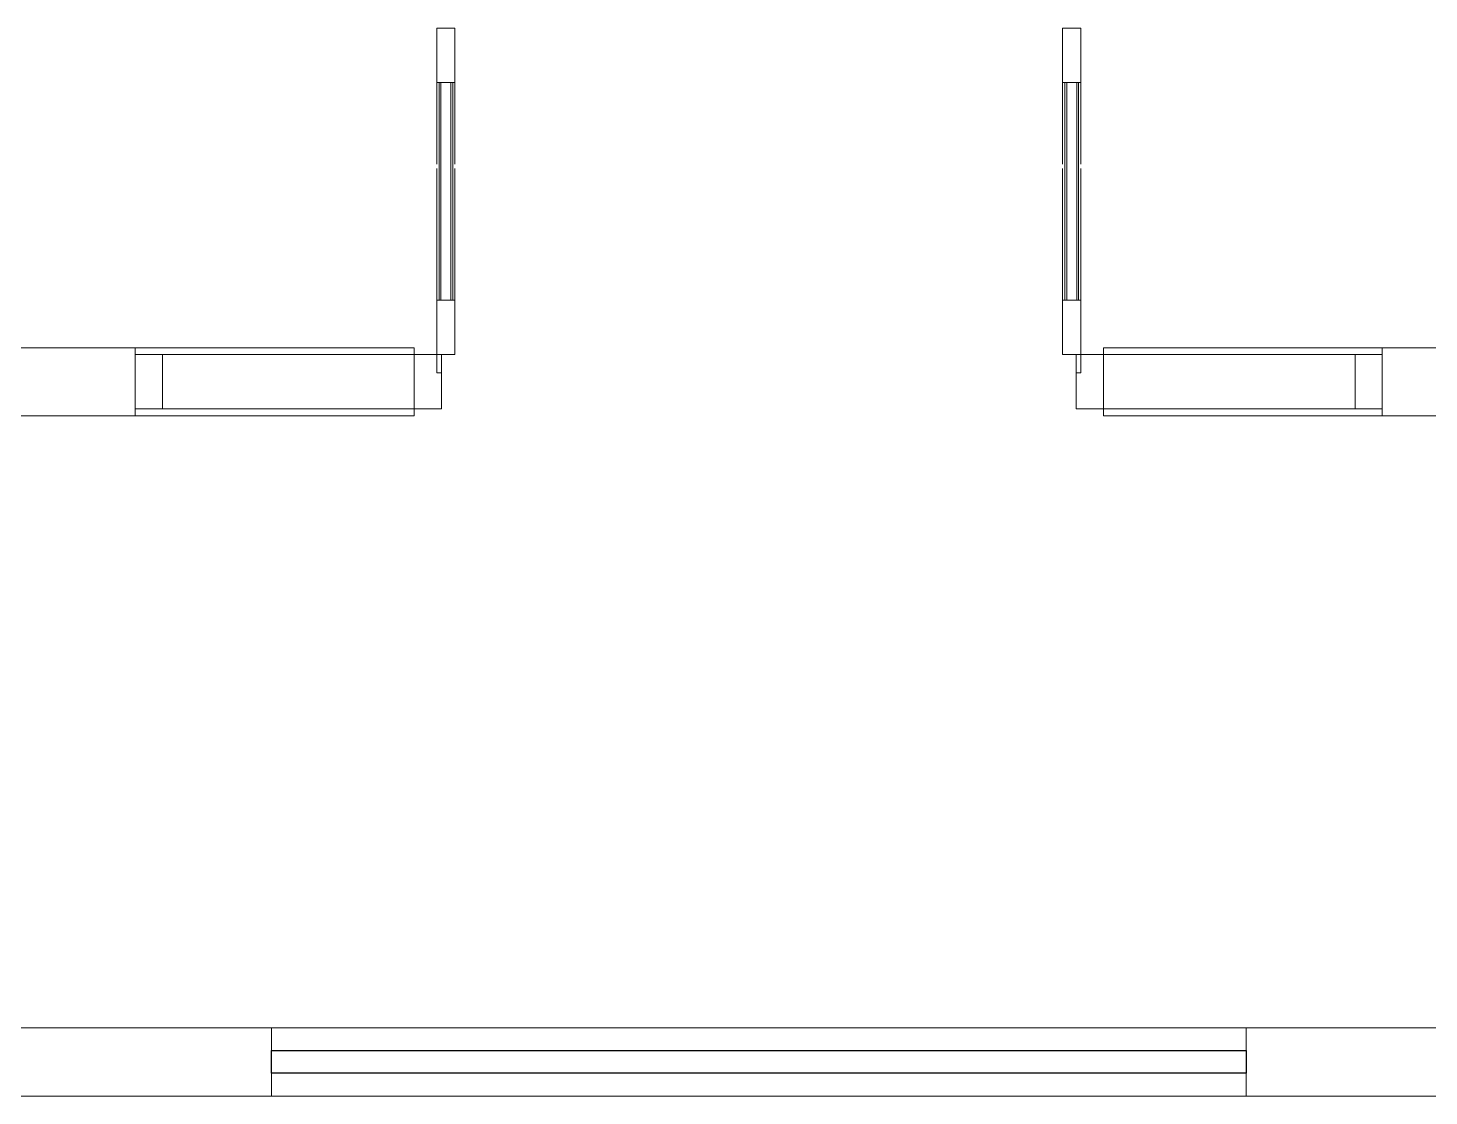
# Model space of a CAD drawing. Header units: metres. Extents: x 0 to 2861, y -1 to 1496.
# Drawn here: x 21.588 to 24.678, y 21.772 to 24.127 of the extents above; entities that cross this region are included whole.
import ezdxf

# ---------------------------------------------------------------- set-up
doc = ezdxf.new("R2010")
doc.units = ezdxf.units.M
doc.layers.add('ARS-KUSEN', color=25, linetype='Continuous', lineweight=9)
doc.layers.add('ARS_DINDING', color=1, linetype='Continuous', lineweight=15)
doc.layers.add('ARS-LANTAI', color=2, linetype='Continuous')

msp = doc.modelspace()

# ---------------------------------------------------------------- linework, layer by layer
at = {"layer": 'ARS-KUSEN'}
for points in [[(22.4898, 24.0065), (22.4898, 24.1265), (22.5298, 24.1265), (22.5298, 24.0065)], [(23.9098, 24.0065), (23.9098, 24.1265), (23.8698, 24.1265), (23.8698, 24.0065)], [(22.4898, 23.4065), (22.4898, 23.5265), (22.5298, 23.5265), (22.5298, 23.4065)], [(23.9098, 23.4065), (23.9098, 23.5265), (23.8698, 23.5265), (23.8698, 23.4065)], [(21.8848, 23.4065), (21.8248, 23.4065), (21.8248, 23.2865), (21.8848, 23.2865)], [(21.8848, 23.2865), (22.4398, 23.2865), (22.4398, 23.4065), (21.8848, 23.4065)], [(22.4398, 23.4065), (22.4898, 23.4065), (22.4898, 23.3665), (22.4998, 23.3665), (22.4998, 23.2865), (22.4398, 23.2865)], [(22.4998, 23.4065), (22.4398, 23.4065), (22.4398, 23.2865), (22.4998, 23.2865)], [(23.9598, 23.4065), (23.9098, 23.4065), (23.9098, 23.3665), (23.8998, 23.3665), (23.8998, 23.2865), (23.9598, 23.2865)], [(23.8998, 23.4065), (23.9598, 23.4065), (23.9598, 23.2865), (23.8998, 23.2865)], [(24.5148, 23.2865), (23.9598, 23.2865), (23.9598, 23.4065), (24.5148, 23.4065)], [(24.5148, 23.4065), (24.5748, 23.4065), (24.5748, 23.2865), (24.5148, 23.2865)]]:
    msp.add_lwpolyline(points, close=True, dxfattribs=at)
at = {"layer": 'ARS-KUSEN', "color": 16}
for points in [[(22.4898, 23.8265), (22.4898, 24.0065), (22.5298, 24.0065), (22.5298, 23.8265)], [(23.9098, 23.8265), (23.9098, 24.0065), (23.8698, 24.0065), (23.8698, 23.8265)], [(22.5298, 23.8165), (22.5298, 23.5265), (22.4898, 23.5265), (22.4898, 23.8165)], [(23.8698, 23.8165), (23.8698, 23.5265), (23.9098, 23.5265), (23.9098, 23.8165)]]:
    msp.add_lwpolyline(points, dxfattribs=at)
at = {"layer": 'ARS-KUSEN'}
for points in [[(22.4948, 23.5265), (22.4948, 24.0065)], [(22.4988, 23.5265), (22.4988, 24.0065)], [(22.5208, 23.5265), (22.5208, 24.0065)], [(22.5248, 23.5265), (22.5248, 24.0065)], [(23.8748, 23.5265), (23.8748, 24.0065)], [(23.8788, 23.5265), (23.8788, 24.0065)], [(23.9008, 23.5265), (23.9008, 24.0065)], [(23.9048, 23.5265), (23.9048, 24.0065)]]:
    msp.add_lwpolyline(points, dxfattribs=at)
at = {"layer": 'ARS-LANTAI'}
for points in [[(22.1248, 21.8715), (24.2748, 21.8715)], [(22.1248, 21.8215), (22.1248, 21.8715)], [(24.2748, 21.8715), (24.2748, 21.8215)], [(24.2748, 21.8215), (22.1248, 21.8215)]]:
    msp.add_lwpolyline(points, dxfattribs=at)
at = {"layer": 'ARS_DINDING', "color": 251}
for points in [[(21.5248, 23.2715), (22.4398, 23.2715), (22.4398, 23.4215), (21.5248, 23.4215)], [(21.8248, 23.4215), (21.8248, 23.2715)], [(24.8748, 23.4215), (23.9598, 23.4215), (23.9598, 23.2715), (24.8748, 23.2715)], [(24.5748, 23.4215), (24.5748, 23.2715)]]:
    msp.add_lwpolyline(points, dxfattribs=at)
for points in [[(21.3748, 21.7715), (22.1248, 21.7715), (22.1248, 21.9215), (21.3748, 21.9215)], [(22.1248, 21.7715), (24.2748, 21.7715), (24.2748, 21.9215), (22.1248, 21.9215)], [(24.2748, 21.7715), (25.0248, 21.7715), (25.0248, 21.9215), (24.2748, 21.9215)]]:
    msp.add_lwpolyline(points, close=True, dxfattribs=at)

doc.saveas('drawing.dxf')
